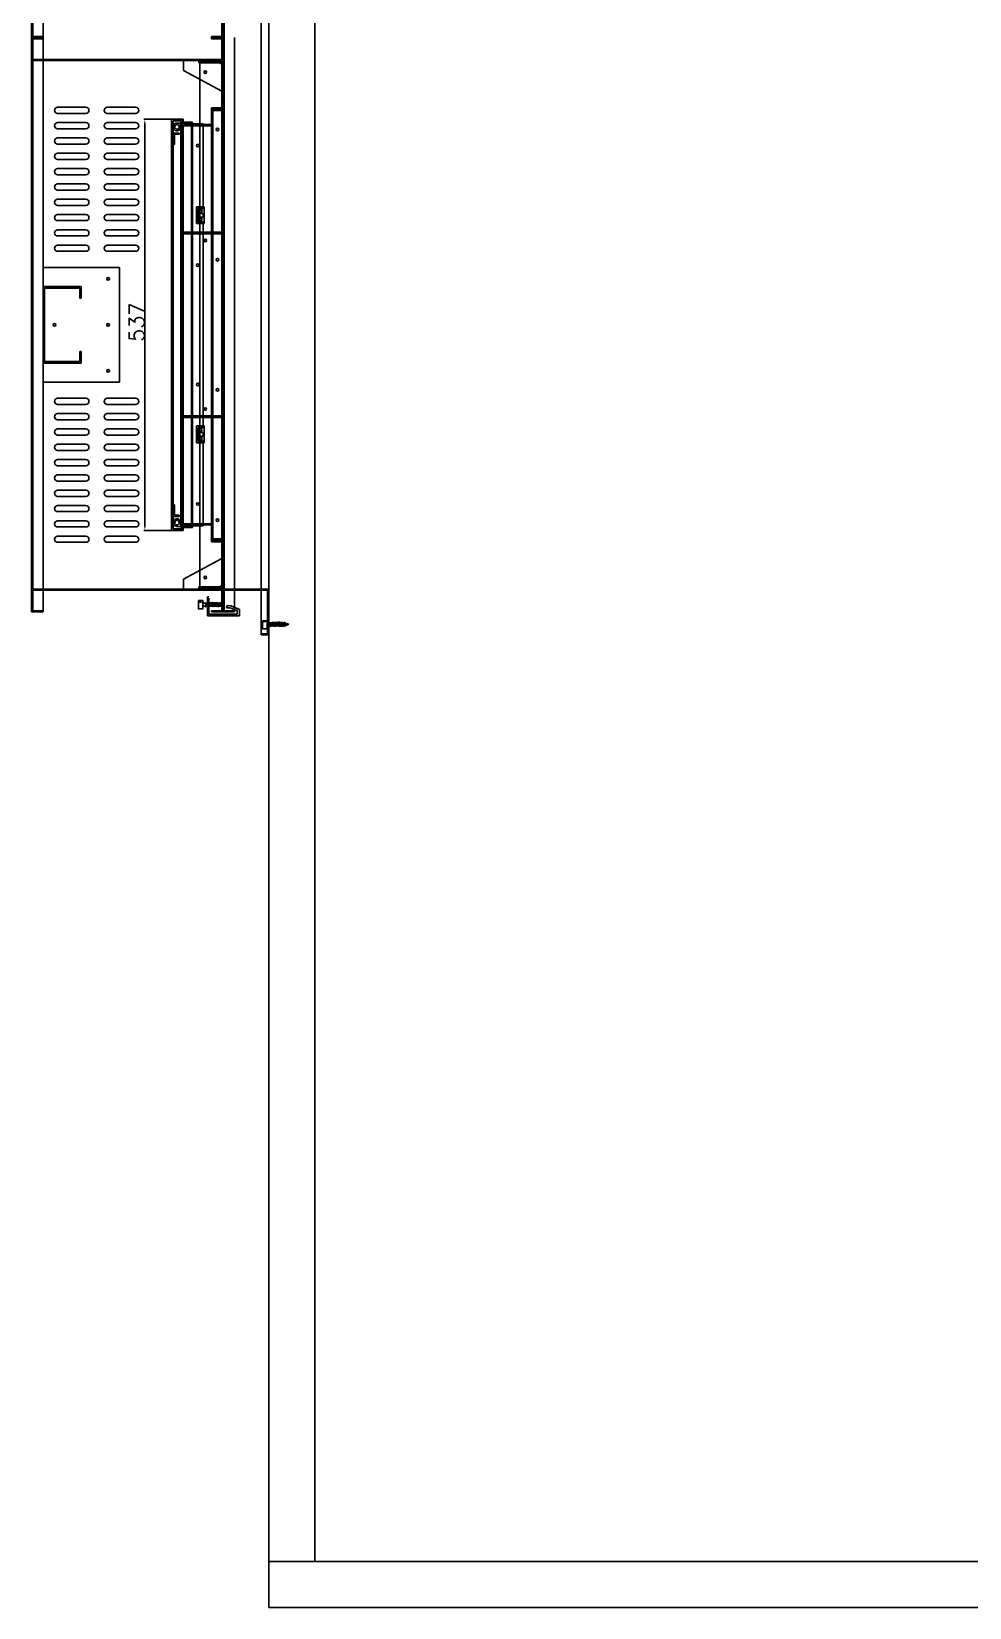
# Model space of a CAD drawing. Header units: millimetres. Extents: x -69706 to 52883, y -6882 to 68885.
# Drawn here: x -38325 to -37100, y 30569 to 32627 of the extents above; entities that cross this region are included whole.
import ezdxf

# ---------------------------------------------------------------- set-up
doc = ezdxf.new("R2010")
doc.units = ezdxf.units.MM
doc.layers.add('XFM1Q40$0$TYPE14X10', color=7, linetype='Continuous')
doc.styles.add('XFM1Q40$0$STANDARD', font='SIMPLEX', dxfattribs={"bigfont": 'BIGFONT'})
doc.dimstyles.new('XFM1Q40$0$ISO-25', dxfattribs={"dimtxt": 25, "dimasz": 5, "dimexe": 1.25, "dimexo": 0.625, "dimtad": 1, "dimdec": 0, "dimtxsty": 'XFM1Q40$0$STANDARD', "dimcen": 2.5, "dimadec": 0, "dimazin": 0, "dimtfac": 1, "dimtdec": 0, "dimtmove": 0, "dimatfit": 3, "dimfxl": 1, "dimarcsym": 0})

# ---------------------------------------------------------------- blocks, each defined once
blk = doc.blocks.new('*D317')
at = {"layer": 'XFM1Q40$0$TYPE14X10', "color": 0, "lineweight": -2, "transparency": 16777216}
for p, q in [((273334.7, 84694.1), (273299.1, 84694.1)), ((273300.3, 84689.1), (273300.3, 84162.1)), ((273334.7, 84157.1), (273299.1, 84157.1))]:
    blk.add_line(p, q, dxfattribs=at)
at = {"layer": 'XFM1Q40$0$TYPE14X10', "color": 0, "transparency": 16777216}
for points in [[(273299.5, 84689.1), (273301.1, 84689.1), (273300.3, 84694.1)], [(273299.5, 84162.1), (273301.1, 84162.1), (273300.3, 84157.1)]]:
    blk.add_solid(points, dxfattribs=at)
at = {"layer": 'XFM1Q40$0$TYPE14X10', "color": 0, "transparency": 16777216, "insert": (273289.7, 84429), "char_height": 20, "attachment_point": 5, "rotation": 90, "style": 'XFM1Q40$0$STANDARD'}
blk.add_mtext('537', dxfattribs=at)
blk = doc.blocks.new('XFM1Q40$0$A$C10876e96')
at = {"layer": 'XFM1Q40$0$TYPE14X10', "color": 22}
for p, q in [((1318.2, 0), (1318.2, 4100)), ((1378.2, 60), (1378.2, 4040)), ((1308.2, 2021.6), (1308.2, 2830)), ((1008.2, 2800), (1008.2, 2050)), ((1009.8, 2800), (1009.8, 2050)), ((1023.2, 2800), (1023.2, 2050)), ((1256.6, 2050), (1256.6, 2800)), ((1258.2, 2800), (1258.2, 2050)), ((1258.2, 2050), (1258.2, 2800)), ((1259.8, 2800), (1259.8, 2050)), ((1008.2, 2080), (1008.2, 2050)), ((1258.2, 2080), (1258.2, 2050)), ((1308.2, 1271.6), (1308.2, 2080)), ((1318.2, 2020), (1318.2, 2080)), ((1009.8, 2078.4), (1009.8, 2051.6)), ((1256.6, 2078.4), (1256.6, 2051.6)), ((1008.2, 2050), (1008.2, 1300)), ((1008.2, 2020), (1008.2, 2050)), ((1008.2, 2050), (1023.2, 2050)), ((1008.2, 2050), (1023.2, 2050)), ((1008.2, 2050), (1023.2, 2050)), ((1008.2, 2050), (1023.2, 2050)), ((1009.8, 2051.6), (1023.2, 2051.6)), ((1009.8, 2050), (1009.8, 1300)), ((1009.8, 2021.6), (1009.8, 2048.4)), ((1009.8, 2048.4), (1023.2, 2048.4)), ((1023.2, 2051.6), (1023.2, 2050)), ((1023.2, 2050), (1023.2, 1300)), ((1023.2, 2048.4), (1023.2, 2050)), ((1243.2, 2051.6), (1243.2, 2050)), ((1243.2, 2051.6), (1256.6, 2051.6)), ((1243.2, 2048.4), (1243.2, 2050)), ((1243.2, 2050), (1258.2, 2050)), ((1243.2, 2050), (1258.2, 2050)), ((1243.2, 2050), (1258.2, 2050)), ((1243.2, 2050), (1258.2, 2050)), ((1243.2, 2048.4), (1256.6, 2048.4)), ((1256.6, 1300), (1256.6, 2050)), ((1256.6, 2021.6), (1256.6, 2048.4)), ((1258.2, 2050), (1258.2, 1300)), ((1258.2, 1300), (1258.2, 2050)), ((1258.2, 2020), (1258.2, 2050)), ((1259.8, 2050), (1259.8, 1300)), ((1273.2, 2050), (1273.2, 1300)), ((1008.2, 2020), (1258.2, 2020)), ((1009.8, 2021.6), (1256.6, 2021.6)), ((1009.8, 2021.6), (1256.6, 2021.6)), ((1226.6, 2020), (1206.6, 2020)), ((1206.6, 2007), (1206.6, 2020)), ((1226.6, 2017), (1226.6, 2020)), ((1253.6, 2017), (1226.6, 2017)), ((1228.2, 1330.4), (1228.2, 2019.6)), ((1228.2, 2019.6), (1258.2, 2019.6)), ((1228.2, 2018), (1256.6, 2018)), ((1256.6, 1958.2), (1256.6, 2018)), ((1258.2, 1330.4), (1258.2, 2019.6)), ((1318.2, 1330), (1318.2, 2020)), ((1206.6, 2007), (1256.6, 1980)), ((1256.6, 1980), (1256.6, 2014)), ((1079.2, 1959), (1042.2, 1959)), ((1144.2, 1959), (1107.2, 1959)), ((1243.2, 1391.8), (1243.2, 1958.2)), ((1243.2, 1958.2), (1256.6, 1958.2)), ((1243.2, 1956.6), (1258.2, 1956.6)), ((1243.2, 1393.8), (1243.2, 1956.3)), ((1243.2, 1956.3), (1243.2, 1936.4)), ((1258.2, 1956.3), (1243.2, 1956.3)), ((1258.2, 1956.3), (1243.2, 1956.3)), ((1244.8, 1393.8), (1244.8, 1956.3)), ((1256.6, 1393.4), (1256.6, 1956.6)), ((1258.2, 1393.8), (1258.2, 1956.3)), ((1258.2, 1954.7), (1258.2, 1956.3)), ((1079.2, 1951), (1042.2, 1951)), ((1079.2, 1939), (1042.2, 1939)), ((1144.2, 1951), (1107.2, 1951)), ((1144.2, 1939), (1107.2, 1939)), ((1191.2, 1406.5), (1191.2, 1943.5)), ((1206.2, 1943.5), (1191.2, 1943.5)), ((1193.2, 1408.5), (1193.2, 1941.5)), ((1206.2, 1941.5), (1193.2, 1941.5)), ((1198.2, 1938.4), (1217.2, 1938.4)), ((1202.2, 1936.4), (1217.2, 1936.4)), ((1218.4, 1939.6), (1203.2, 1939.6)), ((1203.2, 1938.4), (1203.2, 1939.6)), ((1217.2, 1938.4), (1203.2, 1938.4)), ((1203.2, 1936.4), (1243.2, 1936.4)), ((1203.2, 1925.8), (1203.2, 1936.4)), ((1203.2, 1936.2), (1244.8, 1936.2)), ((1203.2, 1413.8), (1203.2, 1936.2)), ((1203.2, 1936), (1232.4, 1936)), ((1203.2, 1936), (1203.2, 1414)), ((1204.8, 1413.8), (1204.8, 1936.2)), ((1204.8, 1934.8), (1244.8, 1934.8)), ((1204.8, 1925.8), (1204.8, 1934.8)), ((1206.2, 1406.5), (1206.2, 1943.5)), ((1217.2, 1936.4), (1217.2, 1938.4)), ((1217.2, 1936.4), (1217.2, 1938.4)), ((1232.4, 1936.4), (1217.2, 1936.4)), ((1217.2, 1936), (1217.2, 1414)), ((1218.4, 1937.6), (1218.4, 1939.6)), ((1232.4, 1937.6), (1218.4, 1937.6)), ((1218.4, 1936), (1218.4, 1414)), ((1232.4, 1936.4), (1232.4, 1937.6)), ((1232.4, 1936), (1232.4, 1827.5)), ((1244.8, 1954.7), (1244.8, 1934.8)), ((1258.2, 1954.7), (1244.8, 1954.7)), ((1079.2, 1931), (1042.2, 1931)), ((1079.2, 1919), (1042.2, 1919)), ((1144.2, 1931), (1107.2, 1931)), ((1144.2, 1919), (1107.2, 1919)), ((1193.2, 1925.4), (1193.2, 1910.4)), ((1201.2, 1925.4), (1193.2, 1925.4)), ((1194.8, 1923.8), (1194.8, 1910.4)), ((1201.2, 1923.8), (1194.8, 1923.8)), ((1201.2, 1925.4), (1201.2, 1923.8)), ((1204.8, 1925.8), (1203.2, 1925.8)), ((1079.2, 1911), (1042.2, 1911)), ((1079.2, 1899), (1042.2, 1899)), ((1144.2, 1911), (1107.2, 1911)), ((1144.2, 1899), (1107.2, 1899)), ((1194.8, 1910.4), (1193.2, 1910.4)), ((1079.2, 1891), (1042.2, 1891)), ((1079.2, 1879), (1042.2, 1879)), ((1144.2, 1891), (1107.2, 1891)), ((1144.2, 1879), (1107.2, 1879)), ((1079.2, 1871), (1042.2, 1871)), ((1079.2, 1859), (1042.2, 1859)), ((1144.2, 1871), (1107.2, 1871)), ((1144.2, 1859), (1107.2, 1859)), ((1079.2, 1851), (1042.2, 1851)), ((1079.2, 1839), (1042.2, 1839)), ((1144.2, 1851), (1107.2, 1851)), ((1144.2, 1839), (1107.2, 1839)), ((1079.2, 1831), (1042.2, 1831)), ((1079.2, 1819), (1042.2, 1819)), ((1144.2, 1831), (1107.2, 1831)), ((1144.2, 1819), (1107.2, 1819)), ((1223.8, 1829.1), (1233.8, 1829.1)), ((1223.8, 1829.1), (1223.8, 1807.1)), ((1225.8, 1827.1), (1233.8, 1827.1)), ((1225.8, 1827.1), (1225.8, 1809.1)), ((1229.2, 1826.5), (1231.4, 1826.5)), ((1229.2, 1820.5), (1231.4, 1820.5)), ((1229.2, 1815.7), (1231.4, 1815.7)), ((1232.4, 1819.5), (1232.4, 1816.7)), ((1233.8, 1807.1), (1233.8, 1829.1)), ((1079.2, 1811), (1042.2, 1811)), ((1079.2, 1799), (1042.2, 1799)), ((1079.2, 1791), (1042.2, 1791)), ((1144.2, 1811), (1107.2, 1811)), ((1144.2, 1799), (1107.2, 1799)), ((1144.2, 1791), (1107.2, 1791)), ((1258.2, 1796), (1206.6, 1796)), ((1206.6, 1796), (1206.6, 1794)), ((1258.2, 1794), (1206.6, 1794)), ((1223.8, 1807.1), (1233.8, 1807.1)), ((1225.8, 1809.1), (1233.8, 1809.1)), ((1229.2, 1809.7), (1231.4, 1809.7)), ((1232.4, 1808.7), (1232.4, 1541.3)), ((1256.6, 1796), (1256.6, 1794)), ((1079.2, 1779), (1042.2, 1779)), ((1079.2, 1771), (1042.2, 1771)), ((1144.2, 1779), (1107.2, 1779)), ((1144.2, 1771), (1107.2, 1771)), ((1023.2, 1750), (1123.2, 1750)), ((1023.2, 1600), (1023.2, 1750)), ((1123.2, 1600), (1123.2, 1750)), ((1023.2, 1725), (1073.2, 1725)), ((1023.2, 1625), (1023.2, 1725)), ((1025.2, 1627), (1025.2, 1723)), ((1025.2, 1723), (1071.2, 1723)), ((1053.5, 1725.1), (1042.9, 1725.1)), ((1042.9, 1725.1), (1042.9, 1722.9)), ((1042.9, 1722.9), (1053.5, 1722.9)), ((1043.2, 1725), (1043.2, 1723)), ((1053.2, 1725), (1053.2, 1723)), ((1053.5, 1725.1), (1053.5, 1722.9)), ((1071.2, 1710), (1071.2, 1723)), ((1071.2, 1710), (1073.2, 1710)), ((1073.2, 1710), (1073.2, 1725)), ((1025.2, 1627), (1071.2, 1627)), ((1042.9, 1624.9), (1042.9, 1627.1)), ((1042.9, 1627.1), (1053.5, 1627.1)), ((1043.2, 1625), (1043.2, 1627)), ((1053.2, 1625), (1053.2, 1627)), ((1053.5, 1624.9), (1053.5, 1627.1)), ((1071.2, 1640), (1073.2, 1640)), ((1071.2, 1627), (1071.2, 1640)), ((1073.2, 1625), (1073.2, 1640)), ((1023.2, 1625), (1073.2, 1625)), ((1053.5, 1624.9), (1042.9, 1624.9)), ((1023.2, 1600), (1123.2, 1600)), ((1079.2, 1579), (1042.2, 1579)), ((1079.2, 1571), (1042.2, 1571)), ((1144.2, 1579), (1107.2, 1579)), ((1144.2, 1571), (1107.2, 1571)), ((1079.2, 1559), (1042.2, 1559)), ((1079.2, 1551), (1042.2, 1551)), ((1144.2, 1559), (1107.2, 1559)), ((1144.2, 1551), (1107.2, 1551)), ((1258.2, 1556), (1206.6, 1556)), ((1206.6, 1554), (1206.6, 1556)), ((1258.2, 1554), (1206.6, 1554)), ((1256.6, 1554), (1256.6, 1556)), ((1079.2, 1539), (1042.2, 1539)), ((1079.2, 1531), (1042.2, 1531)), ((1144.2, 1539), (1107.2, 1539)), ((1144.2, 1531), (1107.2, 1531)), ((1223.8, 1542.9), (1223.8, 1520.9)), ((1223.8, 1542.9), (1233.8, 1542.9)), ((1225.8, 1540.9), (1225.8, 1522.9)), ((1225.8, 1540.9), (1233.8, 1540.9)), ((1225.8, 1522.9), (1233.8, 1522.9)), ((1229.2, 1540.3), (1231.4, 1540.3)), ((1229.2, 1534.3), (1231.4, 1534.3)), ((1229.2, 1529.5), (1231.4, 1529.5)), ((1229.2, 1523.5), (1231.4, 1523.5)), ((1232.4, 1533.3), (1232.4, 1530.5)), ((1233.8, 1520.9), (1233.8, 1542.9)), ((1079.2, 1519), (1042.2, 1519)), ((1079.2, 1511), (1042.2, 1511)), ((1144.2, 1519), (1107.2, 1519)), ((1144.2, 1511), (1107.2, 1511)), ((1223.8, 1520.9), (1233.8, 1520.9)), ((1232.4, 1522.5), (1232.4, 1414)), ((1079.2, 1499), (1042.2, 1499)), ((1079.2, 1491), (1042.2, 1491)), ((1144.2, 1499), (1107.2, 1499)), ((1144.2, 1491), (1107.2, 1491)), ((1079.2, 1479), (1042.2, 1479)), ((1079.2, 1471), (1042.2, 1471)), ((1144.2, 1479), (1107.2, 1479)), ((1144.2, 1471), (1107.2, 1471)), ((1079.2, 1459), (1042.2, 1459)), ((1079.2, 1451), (1042.2, 1451)), ((1144.2, 1459), (1107.2, 1459)), ((1144.2, 1451), (1107.2, 1451)), ((1079.2, 1439), (1042.2, 1439)), ((1079.2, 1431), (1042.2, 1431)), ((1144.2, 1439), (1107.2, 1439)), ((1144.2, 1431), (1107.2, 1431)), ((1193.2, 1424.7), (1193.2, 1439.7)), ((1194.8, 1439.7), (1193.2, 1439.7)), ((1201.2, 1424.7), (1193.2, 1424.7)), ((1194.8, 1426.3), (1194.8, 1439.7)), ((1201.2, 1426.3), (1194.8, 1426.3)), ((1201.2, 1424.7), (1201.2, 1426.3)), ((1204.8, 1424.3), (1203.2, 1424.3)), ((1203.2, 1424.3), (1203.2, 1413.7)), ((1204.8, 1424.3), (1204.8, 1415.3)), ((1079.2, 1419), (1042.2, 1419)), ((1079.2, 1411), (1042.2, 1411)), ((1144.2, 1419), (1107.2, 1419)), ((1144.2, 1411), (1107.2, 1411)), ((1206.2, 1406.5), (1191.2, 1406.5)), ((1206.2, 1408.5), (1193.2, 1408.5)), ((1198.2, 1411.7), (1217.2, 1411.7)), ((1202.2, 1413.7), (1217.2, 1413.7)), ((1203.2, 1414), (1232.4, 1414)), ((1203.2, 1413.8), (1244.8, 1413.8)), ((1203.2, 1413.7), (1243.2, 1413.7)), ((1203.2, 1411.7), (1203.2, 1410.5)), ((1217.2, 1411.7), (1203.2, 1411.7)), ((1218.4, 1410.5), (1203.2, 1410.5)), ((1204.8, 1415.3), (1244.8, 1415.3)), ((1232.4, 1413.7), (1217.2, 1413.7)), ((1217.2, 1413.7), (1217.2, 1411.7)), ((1217.2, 1413.7), (1217.2, 1411.7)), ((1232.4, 1412.5), (1218.4, 1412.5)), ((1218.4, 1412.5), (1218.4, 1410.5)), ((1232.4, 1413.7), (1232.4, 1412.5)), ((1243.2, 1393.8), (1243.2, 1413.7)), ((1244.8, 1395.4), (1244.8, 1415.3)), ((1079.2, 1399), (1042.2, 1399)), ((1079.2, 1391), (1042.2, 1391)), ((1144.2, 1399), (1107.2, 1399)), ((1144.2, 1391), (1107.2, 1391)), ((1258.2, 1393.8), (1243.2, 1393.8)), ((1243.2, 1393.8), (1258.2, 1393.8)), ((1243.2, 1393.4), (1258.2, 1393.4)), ((1243.2, 1391.8), (1256.6, 1391.8)), ((1258.2, 1395.4), (1244.8, 1395.4)), ((1256.6, 1332), (1256.6, 1391.8)), ((1258.2, 1395.4), (1258.2, 1393.8)), ((1206.6, 1343), (1256.6, 1370)), ((1256.6, 1370), (1256.6, 1336)), ((1206.6, 1343), (1206.6, 1330)), ((1008.2, 1330), (1258.2, 1330)), ((1008.2, 1330), (1008.2, 1300)), ((1009.8, 1328.4), (1256.6, 1328.4)), ((1009.8, 1328.4), (1256.6, 1328.4)), ((1009.8, 1328.4), (1009.8, 1301.6)), ((1226.6, 1330), (1206.6, 1330)), ((1226.6, 1333), (1226.6, 1330)), ((1253.6, 1333), (1226.6, 1333)), ((1228.2, 1332), (1256.6, 1332)), ((1228.2, 1330.4), (1258.2, 1330.4)), ((1237.9, 1294.9), (1237.9, 1319.6)), ((1237.9, 1319.6), (1239.9, 1319.6)), ((1240, 1318.2), (1240, 1297.2)), ((1256.6, 1328.4), (1256.6, 1301.6)), ((1258.2, 1330), (1258.2, 1300)), ((1258.2, 1330), (1318.2, 1330)), ((1258.2, 1330), (1258.2, 1300)), ((1259.8, 1328.4), (1316.6, 1328.4)), ((1259.8, 1328.4), (1316.6, 1328.4)), ((1259.8, 1328.4), (1259.8, 1301.6)), ((1316.6, 1328.4), (1316.6, 1271.6)), ((1318.2, 1330), (1318.2, 1270)), ((1008.2, 1300), (1023.2, 1300)), ((1008.2, 1300), (1023.2, 1300)), ((1009.8, 1301.6), (1023.2, 1301.6)), ((1023.2, 1301.6), (1023.2, 1300)), ((1227, 1313), (1230.1, 1313)), ((1235.1, 1306.1), (1236.6, 1312.3)), ((1236.3, 1306.3), (1237.9, 1312.5)), ((1238, 1306.6), (1239.6, 1312.8)), ((1239.8, 1306.6), (1241.4, 1312.8)), ((1240, 1297.2), (1277, 1297.2)), ((1241.8, 1306.5), (1243.3, 1312.7)), ((1243.2, 1301.6), (1243.2, 1300)), ((1243.2, 1301.6), (1256.6, 1301.6)), ((1243.2, 1301.6), (1256.6, 1301.6)), ((1243.2, 1301.6), (1243.2, 1300)), ((1243.2, 1300), (1258.2, 1300)), ((1243.2, 1300), (1258.2, 1300)), ((1243.2, 1300), (1258.2, 1300)), ((1243.2, 1300), (1258.2, 1300)), ((1243.7, 1306.6), (1245.3, 1312.8)), ((1245.6, 1306.9), (1247.1, 1313)), ((1247.5, 1306.5), (1249.1, 1312.7)), ((1249.5, 1306.5), (1251, 1312.7)), ((1251.1, 1306.4), (1252.7, 1312.5)), ((1253.3, 1306.5), (1254.9, 1312.7)), ((1258.2, 1300), (1273.2, 1300)), ((1258.2, 1300), (1273.2, 1300)), ((1258.2, 1300), (1273.2, 1300)), ((1258.2, 1300), (1273.2, 1300)), ((1258.2, 1300), (1273.2, 1300)), ((1258.2, 1300), (1273.2, 1300)), ((1259.8, 1301.6), (1273.2, 1301.6)), ((1259.8, 1301.6), (1273.2, 1301.6)), ((1259.8, 1301.6), (1273.2, 1301.6)), ((1263, 1305.6), (1263.6, 1308.3)), ((1267.3, 1305.6), (1263, 1305.6)), ((1263.6, 1308.3), (1268.6, 1307.9)), ((1277, 1301.9), (1267.3, 1305.6)), ((1268.6, 1307.9), (1280, 1303.3)), ((1273.2, 1301.6), (1273.2, 1300)), ((1273.2, 1301.6), (1273.2, 1300)), ((1273.2, 1301.6), (1273.2, 1300)), ((1277, 1297.2), (1277, 1301.9)), ((1280, 1303.3), (1279.7, 1294.9)), ((1279.7, 1294.9), (1237.9, 1294.9)), ((1311.2, 1287.4), (1314.3, 1287.4)), ((1319.3, 1280.4), (1320.8, 1286.6)), ((1320.5, 1280.6), (1322.1, 1286.8)), ((1322.2, 1280.9), (1323.8, 1287.1)), ((1324, 1280.9), (1325.5, 1287.1)), ((1326, 1280.8), (1327.5, 1287)), ((1327.9, 1280.9), (1329.5, 1287.1)), ((1329.8, 1281.2), (1331.3, 1287.4)), ((1331.7, 1280.8), (1333.3, 1287)), ((1333.7, 1280.8), (1335.2, 1287)), ((1335.3, 1280.7), (1336.9, 1286.9)), ((1337.5, 1280.8), (1339, 1287)), ((1339.4, 1285.6), (1344.2, 1284)), ((1344.2, 1284), (1339.7, 1282)), ((1308.2, 1270), (1308.2, 1271.6)), ((1308.2, 1271.6), (1316.6, 1271.6)), ((1308.2, 1270), (1308.2, 1271.6)), ((1308.2, 1271.6), (1316.6, 1271.6)), ((1318.2, 1270), (1308.2, 1270)), ((1318.2, 1270), (1308.2, 1270)), ((11858.2, 60), (1318.2, 60)), ((11918.2, 0), (1318.2, 0))]:
    blk.add_line(p, q, dxfattribs=at)
for points in [[(1226.2, 1315.1), (1226.2, 1304.1), (1231.9, 1304.1), (1231.9, 1315.1)], [(1231.9, 1311.3), (1231.9, 1307.6), (1255.3, 1307.6), (1255.3, 1311.3)], [(1309.8, 1288.5), (1309.8, 1278.2), (1316, 1278.2), (1316, 1288.5)], [(1316.1, 1285.6), (1316.1, 1281.9), (1339.4, 1281.9), (1339.4, 1285.6)]]:
    blk.add_lwpolyline(points, close=True, dxfattribs=at)
for centre, radius in [((1235.2, 2005), 1.7), ((1235.2, 2005), 1.7), ((1198.2, 1933.4), 3), ((1251.2, 1930), 1.7), ((1251.2, 1930), 1.7), ((1225.4, 1909), 1.7), ((1225.4, 1909), 1.7), ((1229.2, 1823.5), 1.7), ((1229.2, 1823.5), 1.7), ((1229.2, 1823.5), 1.7), ((1229.2, 1812.7), 1.7), ((1229.2, 1812.7), 1.7), ((1229.2, 1812.7), 1.7), ((1235.2, 1785), 1.7), ((1235.2, 1785), 1.7), ((1225.4, 1753), 1.7), ((1225.4, 1753), 1.7), ((1251.2, 1760), 1.7), ((1251.2, 1760), 1.7), ((1108.2, 1735), 1.7), ((1108.2, 1735), 1.7), ((1038.2, 1675), 1.7), ((1038.2, 1675), 1.7), ((1108.2, 1675), 1.7), ((1108.2, 1675), 1.7), ((1108.2, 1615), 1.7), ((1108.2, 1615), 1.7), ((1225.4, 1597), 1.7), ((1225.4, 1597), 1.7), ((1251.2, 1590), 1.7), ((1251.2, 1590), 1.7), ((1235.2, 1565), 1.7), ((1235.2, 1565), 1.7), ((1229.2, 1537.3), 1.7), ((1229.2, 1537.3), 1.7), ((1229.2, 1526.5), 1.7), ((1229.2, 1526.5), 1.7), ((1225.4, 1441), 1.7), ((1225.4, 1441), 1.7), ((1251.2, 1420), 1.7), ((1251.2, 1420), 1.7), ((1198.2, 1416.7), 3), ((1235.2, 1345), 1.7), ((1235.2, 1345), 1.7)]:
    blk.add_circle(centre, radius, dxfattribs=at)
for centre, radius, start, end in [((1253.6, 2014), 3, 0, 90), ((1042.2, 1955), 4, 90, 270), ((1079.2, 1955), 4, 270, 90), ((1107.2, 1955), 4, 90, 270), ((1144.2, 1955), 4, 270, 90), ((1042.2, 1935), 4, 90, 270), ((1079.2, 1935), 4, 270, 90), ((1107.2, 1935), 4, 90, 270), ((1144.2, 1935), 4, 270, 90), ((1198.2, 1933.4), 5, 90, 36.8699), ((1042.2, 1915), 4, 90, 270), ((1079.2, 1915), 4, 270, 90), ((1107.2, 1915), 4, 90, 270), ((1144.2, 1915), 4, 270, 90), ((1042.2, 1895), 4, 90, 270), ((1079.2, 1895), 4, 270, 90), ((1107.2, 1895), 4, 90, 270), ((1144.2, 1895), 4, 270, 90), ((1042.2, 1875), 4, 90, 270), ((1079.2, 1875), 4, 270, 90), ((1107.2, 1875), 4, 90, 270), ((1144.2, 1875), 4, 270, 90), ((1042.2, 1855), 4, 90, 270), ((1079.2, 1855), 4, 270, 90), ((1107.2, 1855), 4, 90, 270), ((1144.2, 1855), 4, 270, 90), ((1042.2, 1835), 4, 90, 270), ((1079.2, 1835), 4, 270, 90), ((1107.2, 1835), 4, 90, 270), ((1144.2, 1835), 4, 270, 90), ((1042.2, 1815), 4, 90, 270), ((1079.2, 1815), 4, 270, 90), ((1107.2, 1815), 4, 90, 270), ((1144.2, 1815), 4, 270, 90), ((1229.2, 1823.5), 3, 90, 270), ((1229.2, 1812.7), 3, 90, 270), ((1231.4, 1827.5), 1, 270, 0), ((1231.4, 1819.5), 1, 0, 90), ((1231.4, 1816.7), 1, 270, 0), ((1042.2, 1795), 4, 90, 270), ((1079.2, 1795), 4, 270, 90), ((1107.2, 1795), 4, 90, 270), ((1144.2, 1795), 4, 270, 90), ((1231.4, 1808.7), 1, 0, 90), ((1042.2, 1775), 4, 90, 270), ((1079.2, 1775), 4, 270, 90), ((1107.2, 1775), 4, 90, 270), ((1144.2, 1775), 4, 270, 90), ((1042.2, 1575), 4, 90, 270), ((1079.2, 1575), 4, 270, 90), ((1107.2, 1575), 4, 90, 270), ((1144.2, 1575), 4, 270, 90), ((1042.2, 1555), 4, 90, 270), ((1079.2, 1555), 4, 270, 90), ((1107.2, 1555), 4, 90, 270), ((1144.2, 1555), 4, 270, 90), ((1042.2, 1535), 4, 90, 270), ((1079.2, 1535), 4, 270, 90), ((1107.2, 1535), 4, 90, 270), ((1144.2, 1535), 4, 270, 90), ((1229.2, 1537.3), 3, 90, 270), ((1229.2, 1526.5), 3, 90, 270), ((1231.4, 1541.3), 1, 270, 0), ((1231.4, 1533.3), 1, 0, 90), ((1231.4, 1530.5), 1, 270, 0), ((1231.4, 1522.5), 1, 0, 90), ((1042.2, 1515), 4, 90, 270), ((1079.2, 1515), 4, 270, 90), ((1107.2, 1515), 4, 90, 270), ((1144.2, 1515), 4, 270, 90), ((1042.2, 1495), 4, 90, 270), ((1079.2, 1495), 4, 270, 90), ((1107.2, 1495), 4, 90, 270), ((1144.2, 1495), 4, 270, 90), ((1042.2, 1475), 4, 90, 270), ((1079.2, 1475), 4, 270, 90), ((1107.2, 1475), 4, 90, 270), ((1144.2, 1475), 4, 270, 90), ((1042.2, 1455), 4, 90, 270), ((1079.2, 1455), 4, 270, 90), ((1107.2, 1455), 4, 90, 270), ((1144.2, 1455), 4, 270, 90), ((1042.2, 1435), 4, 90, 270), ((1079.2, 1435), 4, 270, 90), ((1107.2, 1435), 4, 90, 270), ((1144.2, 1435), 4, 270, 90), ((1198.2, 1416.7), 5, 323.1301, 270), ((1042.2, 1415), 4, 90, 270), ((1079.2, 1415), 4, 270, 90), ((1107.2, 1415), 4, 90, 270), ((1144.2, 1415), 4, 270, 90), ((1042.2, 1395), 4, 90, 270), ((1079.2, 1395), 4, 270, 90), ((1107.2, 1395), 4, 90, 270), ((1144.2, 1395), 4, 270, 90), ((1253.6, 1336), 3, 270, 0)]:
    blk.add_arc(centre, radius, start, end, dxfattribs=at)
dim = blk.add_linear_dim(base=(1156.2, 1406.5), p1=(1191.2, 1943.5), p2=(1191.2, 1406.5), angle=90, dimstyle='XFM1Q40$0$ISO-25', override={"dimtxt": 20}, dxfattribs=at)
dim.commit()
dim.dimension.update_dxf_attribs({"geometry": '*D317', "text_midpoint": (1156.2, 1678.4), "dimtype": 128, "insert": (-272144.1, -82750.6)})

msp = doc.modelspace()

# ---------------------------------------------------------------- block references
msp.add_blockref('XFM1Q40$0$A$C10876e96', (-39333.23, 30569.334))

doc.saveas('drawing.dxf')
